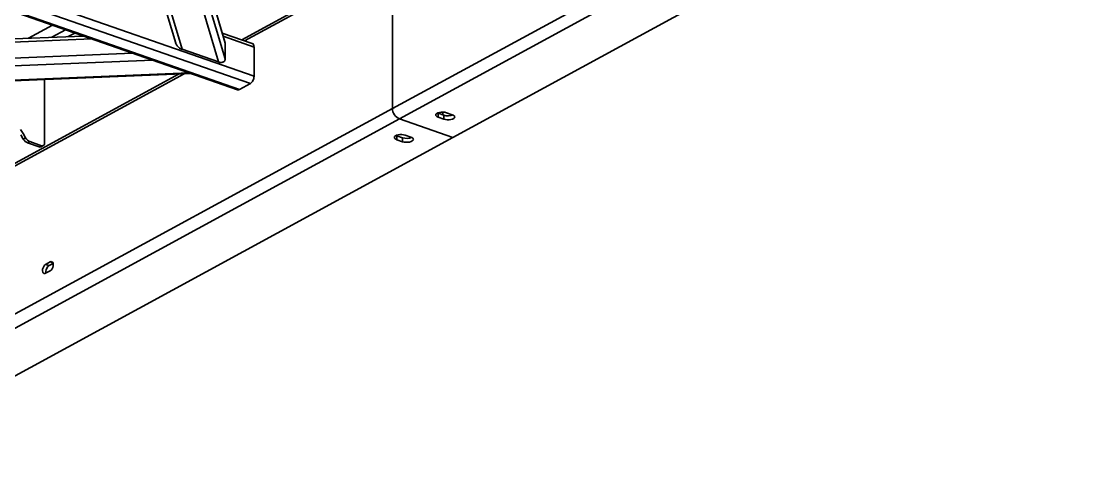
# Model space of a CAD drawing. Header units: millimetres. Extents: x 0 to 594, y 0 to 420.
# Drawn here: x 273.4 to 345.4, y 281.6 to 311.2 of the extents above; entities that cross this region are included whole.
import ezdxf

# ---------------------------------------------------------------- set-up
doc = ezdxf.new("R2010")
doc.units = ezdxf.units.MM

msp = doc.modelspace()

# ---------------------------------------------------------------- linework, layer by layer
at = {"color": 1, "lineweight": 35}
for p, q in [((298.64, 305.21), (407.962, 364.757)), ((299.109, 304.507), (408.431, 364.054)), ((302.74, 303.241), (412.062, 362.788)), ((287.26, 309.659), (278.147, 340.484)), ((287.245, 309.756), (278.159, 340.491)), ((277.433, 340.095), (286.81, 308.375)), ((287.26, 308.579), (277.872, 340.334)), ((284.337, 309.237), (275.523, 339.054)), ((283.902, 309.657), (275.255, 338.909)), ((289.231, 307.41), (245.448, 322.673)), ((288.1, 306.488), (243.975, 321.87)), ((288.231, 306.506), (244.046, 321.909)), ((288.981, 306.914), (244.796, 322.317)), ((288.392, 309.883), (299.07, 315.699)), ((299.265, 315.631), (288.587, 309.815)), ((298.64, 315.291), (298.64, 305.21)), ((298.64, 315.291), (298.64, 305.21)), ((273.9, 309.99), (275.522, 310.873)), ((275.485, 310.054), (276.416, 310.561)), ((276.592, 310.099), (277.04, 310.344)), ((289.113, 309.632), (287.071, 310.344)), ((278.199, 309.94), (217.535, 307.469)), ((277.62, 310.141), (217.982, 307.712)), ((283.887, 309.754), (283.888, 309.747)), ((283.888, 309.747), (283.888, 309.741)), ((283.888, 309.741), (283.888, 309.734)), ((283.888, 309.734), (283.889, 309.727)), ((283.889, 309.727), (283.889, 309.72)), ((283.889, 309.72), (283.89, 309.713)), ((283.89, 309.713), (283.891, 309.707)), ((283.891, 309.707), (283.892, 309.7)), ((283.892, 309.7), (283.894, 309.693)), ((283.894, 309.693), (283.895, 309.686)), ((283.895, 309.686), (283.897, 309.678)), ((283.897, 309.678), (283.898, 309.671)), ((283.898, 309.671), (283.9, 309.664)), ((283.9, 309.664), (283.902, 309.657)), ((283.902, 309.657), (283.915, 309.62)), ((283.915, 309.62), (283.931, 309.584)), ((283.931, 309.584), (283.951, 309.547)), ((283.951, 309.547), (283.975, 309.511)), ((283.975, 309.511), (284.001, 309.475)), ((284.001, 309.475), (284.031, 309.441)), ((289.231, 309.39), (287.137, 310.12)), ((287.205, 309.849), (287.201, 309.857)), ((287.209, 309.842), (287.205, 309.849)), ((287.213, 309.835), (287.209, 309.842)), ((287.217, 309.828), (287.213, 309.835)), ((287.22, 309.821), (287.217, 309.828)), ((287.223, 309.813), (287.22, 309.821)), ((287.227, 309.806), (287.223, 309.813)), ((287.23, 309.799), (287.227, 309.806)), ((287.233, 309.792), (287.23, 309.799)), ((287.235, 309.784), (287.233, 309.792)), ((287.238, 309.777), (287.235, 309.784)), ((287.24, 309.77), (287.238, 309.777)), ((287.243, 309.763), (287.24, 309.77)), ((287.245, 309.756), (287.243, 309.763)), ((287.247, 309.749), (287.245, 309.756)), ((287.249, 309.741), (287.247, 309.749)), ((287.251, 309.734), (287.249, 309.741)), ((287.252, 309.727), (287.251, 309.734)), ((287.254, 309.72), (287.252, 309.727)), ((287.255, 309.713), (287.254, 309.72)), ((287.256, 309.706), (287.255, 309.713)), ((287.257, 309.699), (287.256, 309.706)), ((287.258, 309.692), (287.257, 309.699)), ((287.259, 309.686), (287.258, 309.692)), ((287.259, 309.679), (287.259, 309.686)), ((287.26, 309.672), (287.259, 309.679)), ((287.26, 309.665), (287.26, 309.672)), ((287.26, 309.659), (287.26, 309.665)), ((287.26, 308.579), (287.26, 309.659)), ((289.162, 309.601), (289.113, 309.632)), ((289.199, 309.548), (289.162, 309.601)), ((289.223, 309.477), (289.199, 309.548)), ((289.231, 309.39), (289.223, 309.477)), ((280.973, 308.973), (215.392, 306.301)), ((284.031, 309.441), (284.063, 309.408)), ((284.063, 309.408), (284.097, 309.376)), ((284.097, 309.376), (284.134, 309.347)), ((284.134, 309.347), (284.172, 309.32)), ((284.172, 309.32), (284.212, 309.295)), ((284.212, 309.295), (284.253, 309.273)), ((284.253, 309.273), (284.295, 309.254)), ((284.295, 309.254), (284.337, 309.237)), ((284.337, 309.237), (286.81, 308.375)), ((289.231, 307.41), (289.231, 309.39)), ((282.348, 308.493), (214.33, 305.723)), ((286.81, 308.375), (286.861, 308.36)), ((286.861, 308.36), (286.91, 308.349)), ((286.91, 308.349), (286.959, 308.344)), ((286.959, 308.344), (287.005, 308.343)), ((287.005, 308.343), (287.049, 308.347)), ((287.049, 308.347), (287.091, 308.356)), ((287.091, 308.356), (287.128, 308.37)), ((287.128, 308.37), (287.162, 308.388)), ((287.162, 308.388), (287.191, 308.411)), ((287.191, 308.411), (287.215, 308.438)), ((287.215, 308.438), (287.235, 308.468)), ((287.235, 308.468), (287.249, 308.502)), ((287.249, 308.502), (287.257, 308.539)), ((287.257, 308.539), (287.26, 308.579)), ((284.924, 307.595), (212.339, 304.639)), ((284.821, 307.631), (212.419, 304.682)), ((252.472, 290.318), (284.133, 307.563)), ((284.479, 307.577), (252.668, 290.25)), ((289.212, 307.262), (289.226, 307.337)), ((289.226, 307.337), (289.231, 307.41)), ((274.98, 302.838), (274.98, 307.19)), ((288.231, 306.506), (288.981, 306.914)), ((288.981, 306.914), (289.03, 306.948)), ((289.03, 306.948), (289.077, 306.994)), ((289.077, 306.994), (289.12, 307.051)), ((289.12, 307.051), (289.158, 307.116)), ((289.158, 307.116), (289.189, 307.187)), ((289.189, 307.187), (289.212, 307.262)), ((288.1, 306.488), (288.163, 306.482)), ((288.163, 306.482), (288.231, 306.506)), ((232.891, 269.397), (298.64, 305.21)), ((298.64, 305.21), (298.649, 305.102)), ((298.64, 305.21), (298.649, 305.102)), ((233.36, 268.694), (299.109, 304.507)), ((298.649, 305.102), (298.676, 304.991)), ((298.649, 305.102), (298.676, 304.991)), ((298.676, 304.991), (298.719, 304.883)), ((298.676, 304.991), (298.719, 304.883)), ((298.719, 304.883), (298.778, 304.781)), ((298.719, 304.883), (298.778, 304.781)), ((298.778, 304.781), (298.849, 304.689)), ((298.778, 304.781), (298.849, 304.689)), ((298.849, 304.689), (298.93, 304.61)), ((298.849, 304.689), (298.93, 304.61)), ((298.93, 304.61), (299.018, 304.549)), ((298.93, 304.61), (299.018, 304.549)), ((299.018, 304.549), (299.109, 304.507)), ((299.018, 304.549), (299.109, 304.507)), ((299.109, 304.507), (302.74, 303.241)), ((299.109, 304.507), (302.74, 303.241)), ((301.584, 304.8), (301.579, 304.772)), ((301.579, 304.772), (301.591, 304.729)), ((301.597, 304.827), (301.584, 304.8)), ((301.591, 304.729), (301.624, 304.687)), ((301.648, 304.877), (301.597, 304.827)), ((301.624, 304.687), (301.677, 304.65)), ((301.73, 304.919), (301.648, 304.877)), ((301.677, 304.65), (301.748, 304.619)), ((301.748, 304.889), (301.703, 304.907)), ((301.834, 304.949), (301.73, 304.919)), ((302.139, 304.753), (301.748, 304.889)), ((301.748, 304.889), (301.748, 304.619)), ((301.748, 304.619), (302.139, 304.483)), ((301.954, 304.966), (301.834, 304.949)), ((302.08, 304.967), (301.954, 304.966)), ((302.061, 304.78), (302.061, 304.968)), ((302.202, 304.953), (302.08, 304.967)), ((302.285, 304.719), (302.139, 304.753)), ((302.139, 304.753), (302.139, 304.483)), ((302.139, 304.483), (302.247, 304.455)), ((302.31, 304.925), (302.202, 304.953)), ((302.247, 304.455), (302.369, 304.441)), ((302.451, 304.711), (302.285, 304.719)), ((302.701, 304.789), (302.31, 304.925)), ((302.369, 304.441), (302.495, 304.443)), ((302.611, 304.729), (302.451, 304.711)), ((302.495, 304.443), (302.615, 304.459)), ((302.683, 304.747), (302.611, 304.729)), ((302.615, 304.459), (302.719, 304.49)), ((302.746, 304.771), (302.683, 304.747)), ((302.772, 304.758), (302.701, 304.789)), ((302.719, 304.49), (302.801, 304.532)), ((302.825, 304.721), (302.772, 304.758)), ((302.801, 304.532), (302.852, 304.582)), ((302.859, 304.68), (302.825, 304.721)), ((302.852, 304.582), (302.865, 304.609)), ((302.87, 304.636), (302.859, 304.68)), ((302.865, 304.609), (302.87, 304.636)), ((273.342, 303.781), (273.524, 303.504)), ((236.991, 267.428), (302.74, 303.241)), ((273.368, 303.419), (273.54, 303.135)), ((273.524, 303.504), (273.696, 303.22)), ((273.54, 303.135), (273.696, 303.22)), ((273.601, 303.046), (273.54, 303.135)), ((273.674, 302.97), (273.601, 303.046)), ((273.696, 303.22), (273.757, 303.131)), ((273.757, 303.131), (273.83, 303.056)), ((273.83, 303.056), (273.91, 302.996)), ((273.91, 302.996), (273.995, 302.956)), ((298.773, 303.269), (298.768, 303.241)), ((298.768, 303.241), (298.779, 303.198)), ((298.786, 303.295), (298.773, 303.269)), ((298.779, 303.198), (298.813, 303.156)), ((298.837, 303.345), (298.786, 303.295)), ((298.813, 303.156), (298.866, 303.119)), ((298.919, 303.387), (298.837, 303.345)), ((298.866, 303.119), (298.937, 303.088)), ((298.937, 303.358), (298.892, 303.376)), ((299.023, 303.418), (298.919, 303.387)), ((299.328, 303.222), (298.937, 303.358)), ((298.937, 303.088), (298.937, 303.358)), ((298.937, 303.088), (299.328, 302.952)), ((299.143, 303.434), (299.023, 303.418)), ((299.269, 303.436), (299.143, 303.434)), ((299.391, 303.422), (299.269, 303.436)), ((299.474, 303.188), (299.328, 303.222)), ((299.328, 302.952), (299.328, 303.222)), ((299.499, 303.394), (299.391, 303.422)), ((299.639, 303.179), (299.474, 303.188)), ((299.89, 303.258), (299.499, 303.394)), ((299.8, 303.198), (299.639, 303.179)), ((299.872, 303.216), (299.8, 303.198)), ((299.935, 303.24), (299.872, 303.216)), ((299.961, 303.227), (299.89, 303.258)), ((299.908, 302.959), (299.99, 303.001)), ((300.014, 303.19), (299.961, 303.227)), ((299.99, 303.001), (300.041, 303.051)), ((300.047, 303.149), (300.014, 303.19)), ((300.041, 303.051), (300.054, 303.078)), ((300.059, 303.105), (300.047, 303.149)), ((300.054, 303.078), (300.059, 303.105)), ((273.754, 302.911), (273.674, 302.97)), ((273.838, 302.871), (273.754, 302.911)), ((273.995, 302.956), (273.838, 302.871)), ((273.838, 302.871), (274.629, 302.596)), ((273.995, 302.956), (274.785, 302.681)), ((274.629, 302.596), (274.785, 302.681)), ((274.692, 302.586), (274.629, 302.596)), ((274.748, 302.601), (274.692, 302.586)), ((274.748, 302.601), (274.904, 302.686)), ((274.785, 302.631), (274.748, 302.601)), ((274.785, 302.681), (274.848, 302.671)), ((274.81, 302.674), (274.785, 302.631)), ((274.848, 302.671), (274.904, 302.686)), ((274.904, 302.686), (274.936, 302.711)), ((274.936, 302.711), (274.96, 302.745)), ((274.96, 302.745), (274.975, 302.789)), ((274.975, 302.789), (274.98, 302.838)), ((299.328, 302.952), (299.436, 302.924)), ((299.436, 302.924), (299.558, 302.91)), ((299.558, 302.91), (299.684, 302.912)), ((299.684, 302.912), (299.804, 302.928)), ((299.804, 302.928), (299.908, 302.959)), ((274.886, 294.377), (274.857, 294.273)), ((274.932, 294.472), (274.886, 294.377)), ((274.992, 294.55), (274.932, 294.472)), ((275.058, 294.602), (274.992, 294.55)), ((275.371, 294.772), (275.058, 294.602)), ((275.292, 294.52), (275.058, 294.602)), ((275.123, 294.304), (275.157, 294.374)), ((275.157, 294.374), (275.198, 294.436)), ((275.198, 294.436), (275.244, 294.485)), ((275.244, 294.485), (275.292, 294.52)), ((275.292, 294.52), (275.57, 294.671)), ((275.428, 294.792), (275.371, 294.772)), ((275.558, 294.707), (275.371, 294.772)), ((275.481, 294.787), (275.428, 294.792)), ((275.508, 294.773), (275.481, 294.787)), ((275.497, 294.298), (275.543, 294.394)), ((275.532, 294.751), (275.508, 294.773)), ((275.566, 294.685), (275.532, 294.751)), ((275.543, 294.394), (275.572, 294.497)), ((275.58, 294.598), (275.566, 294.685)), ((275.572, 294.497), (275.58, 294.598)), ((274.857, 294.273), (274.849, 294.173)), ((274.849, 294.173), (274.863, 294.085)), ((274.863, 294.085), (274.897, 294.02)), ((274.897, 294.02), (274.921, 293.998)), ((274.921, 293.998), (274.948, 293.984)), ((274.948, 293.984), (275.001, 293.979)), ((275.001, 293.979), (275.058, 293.999)), ((275.058, 293.999), (275.371, 294.169)), ((275.084, 294.082), (275.086, 294.154)), ((275.093, 294.018), (275.084, 294.082)), ((275.086, 294.154), (275.099, 294.229)), ((275.099, 294.229), (275.123, 294.304)), ((275.371, 294.169), (275.437, 294.221)), ((275.437, 294.221), (275.497, 294.298))]:
    msp.add_line(p, q, dxfattribs=at)

doc.saveas('drawing.dxf')
